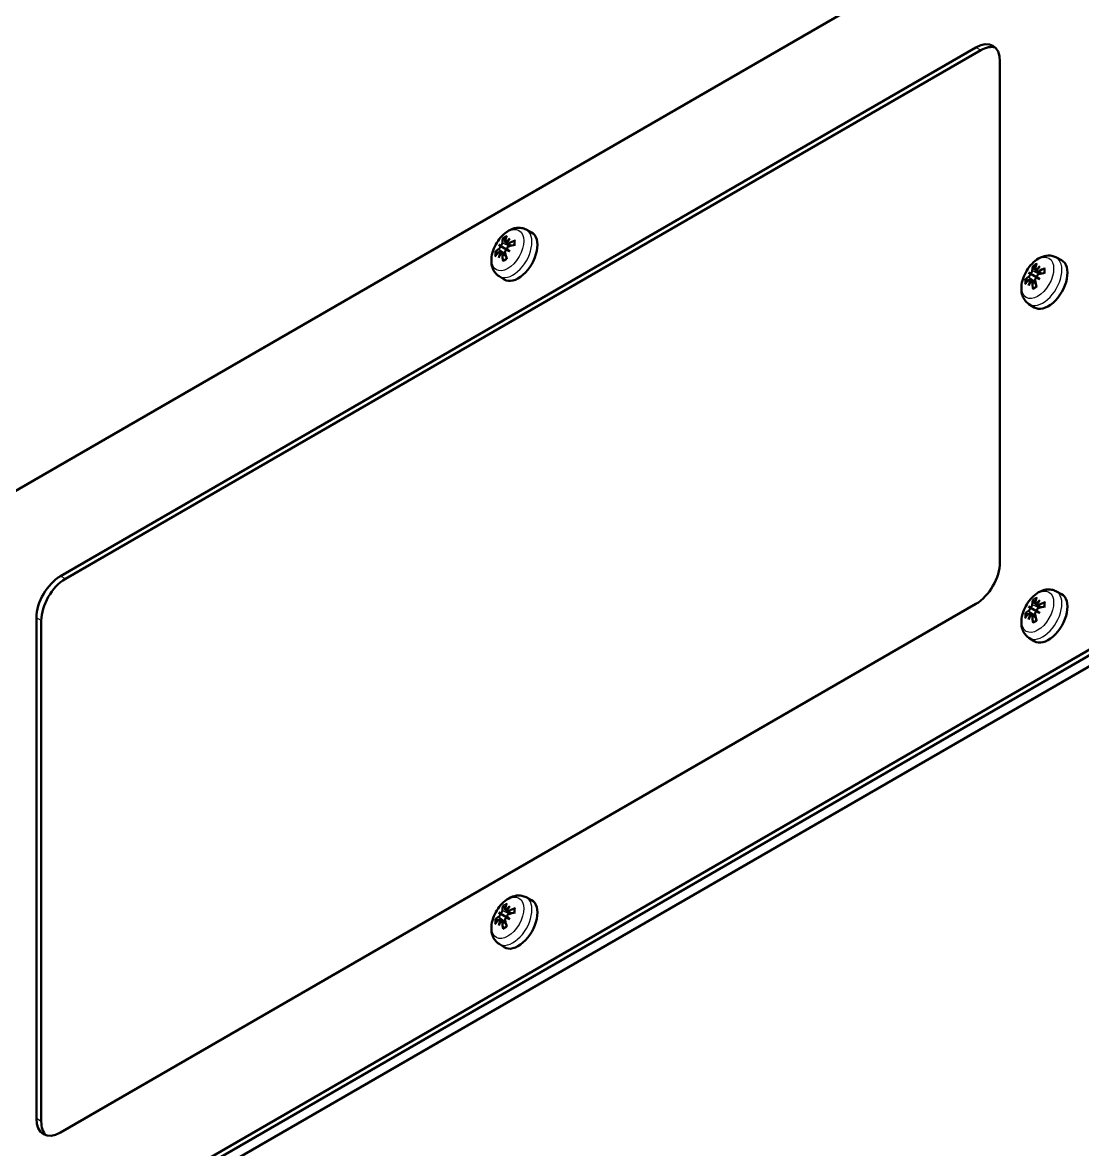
# Model space of a CAD drawing. Header units: millimetres. Extents: x 0 to 4200, y 0 to 2970.
# Drawn here: x 3269.4 to 3425, y 2070.4 to 2235.8 of the extents above; entities that cross this region are included whole.
import ezdxf

# ---------------------------------------------------------------- set-up
doc = ezdxf.new("R2010")
doc.units = ezdxf.units.MM
doc.header["$LTSCALE"] = 10
doc.layers.add('Co ban', color=7, linetype='Continuous', lineweight=50)
doc.layers.add('Lien manh', color=7, linetype='Continuous', lineweight=25, true_color=0x020305)

msp = doc.modelspace()

# ---------------------------------------------------------------- linework, layer by layer
at = {"layer": 'Co ban'}
for p, q in [((2949.75, 1983.09), (3734.64, 2436.24)), ((3734.64, 2321.94), (2949.75, 1868.78)), ((3735.35, 2321.53), (2950.46, 1868.37)), ((3735.35, 2321.53), (2950.46, 1868.37)), ((3736.76, 2320.71), (2951.87, 1867.56)), ((3275.02, 2154.55), (3409.37, 2232.12)), ((3410.08, 2231.71), (3275.73, 2154.15)), ((3412.9, 2230.08), (3412.9, 2156.59)), ((3343.34, 2205.41), (3344.14, 2204.99)), ((3339.33, 2203.16), (3339.88, 2202.84)), ((3339.88, 2202.84), (3340.83, 2202.29)), ((3340.29, 2203.54), (3341.04, 2203)), ((3340.59, 2203.37), (3341.08, 2203.01)), ((3339.48, 2202.13), (3340.32, 2201.75)), ((3339.77, 2201.96), (3340.33, 2201.71)), ((3340.97, 2202.21), (3340.83, 2202.29)), ((3421.12, 2201.33), (3421.93, 2200.91)), ((3418.08, 2199.46), (3418.82, 2198.92)), ((3339.38, 2198.56), (3340.15, 2198.07)), ((3417.11, 2199.07), (3417.66, 2198.76)), ((3417.26, 2198.05), (3418.1, 2197.67)), ((3417.56, 2197.87), (3418.11, 2197.63)), ((3417.66, 2198.76), (3418.61, 2198.21)), ((3418.37, 2199.29), (3418.87, 2198.93)), ((3418.75, 2198.13), (3418.61, 2198.21)), ((3417.16, 2194.47), (3417.93, 2193.99)), ((3421.12, 2152.34), (3421.93, 2151.92)), ((3409.37, 2150.47), (3275.02, 2072.9)), ((3417.11, 2150.08), (3417.66, 2149.77)), ((3417.66, 2149.77), (3418.61, 2149.22)), ((3418.08, 2150.47), (3418.82, 2149.93)), ((3418.37, 2150.3), (3418.87, 2149.94)), ((3271.48, 2074.95), (3271.48, 2148.43)), ((3417.26, 2149.06), (3418.1, 2148.68)), ((3417.56, 2148.88), (3418.11, 2148.64)), ((3418.75, 2149.14), (3418.61, 2149.22)), ((3272.19, 2148.02), (3272.19, 2074.54)), ((3417.16, 2145.48), (3417.93, 2145)), ((3343.34, 2107.43), (3344.14, 2107.01)), ((3339.33, 2105.18), (3339.88, 2104.86)), ((3340.29, 2105.56), (3341.04, 2105.02)), ((3340.59, 2105.39), (3341.08, 2105.03)), ((3339.48, 2104.15), (3340.32, 2103.77)), ((3339.77, 2103.98), (3340.33, 2103.73)), ((3339.88, 2104.86), (3340.83, 2104.31)), ((3340.97, 2104.23), (3340.83, 2104.31)), ((3339.38, 2100.58), (3340.15, 2100.09))]:
    msp.add_line(p, q, dxfattribs=at)
for centre, major_axis, ratio, start_param, end_param in [((3409.37, 2228.04), (2.5, 4.33), 0.57735, 5.497787, 7.068583), ((3410.08, 2227.63), (2.5, 4.33), 0.57735, 0.141897, 0.785398), ((3342.19, 2201.5), (2, 3.46), 0.57735, 3.116897, 6.307881), ((3344.29, 2200), (-2.18, 6.11), 0.589478, 0.562453, 0.732146), ((3344.99, 2200.99), (-5.86, 2.63), 0.158992, 0.343364, 0.460515), ((3344.04, 2199.33), (-5.21, 3.76), 0.158992, 5.82267, 5.939822), ((3338.97, 2203.16), (-1.13, 0.37), 0.034479, 2.123155, 2.509319), ((3339.14, 2203.46), (0.889, -0.797), 0.034479, 0.632274, 1.018438), ((3344.86, 2200.33), (-4.18, 4.96), 0.552577, 0.356756, 0.526449), ((3344.92, 2199.85), (4.1, 4.95), 0.9022, 1.451948, 1.5691), ((3340.08, 2204), (-1.11, 0.66), 0.166378, 2.018975, 2.09969), ((3343.97, 2200.4), (-2.63, -5.86), 0.701688, 4.371008, 4.48816), ((3344.61, 2199.82), (-6.48, -0.2), 0.690116, 5.148823, 5.318516), ((3344.61, 2200.48), (6.49, -0.16), 0.451938, 2.040238, 2.209931), ((3344.54, 2199.78), (-6.39, 1.14), 0.552577, 5.756736, 5.926429), ((3344.54, 2200.44), (6.38, 1.17), 0.589478, 2.409447, 2.57914), ((3344.99, 2199.97), (2.24, 6.02), 0.9022, 1.572493, 1.689644), ((3344.04, 2200.52), (-3.76, -5.21), 0.701688, 4.936618, 5.05377), ((3338.97, 2202.08), (1.13, -0.63), 0.166378, 1.041903, 1.122618), ((3344.86, 2200.25), (3.07, -5.72), 0.690116, 4.106262, 4.275955), ((3344.29, 2199.92), (-3.38, 5.53), 0.451938, 0.931662, 1.101355), ((3340.08, 2202.52), (1.12, -0.36), 0.009309, 0.838135, 1.224299), ((3344.92, 2201.03), (-6.06, 2.14), 0.04152, 0.758456, 0.875608), ((3340.25, 2202.82), (-0.87, 0.789), 0.009309, 1.917294, 2.303458), ((3343.97, 2199.37), (4.88, -4.18), 0.04152, 2.265985, 2.383136), ((3422.64, 2196.25), (-4.18, 4.96), 0.552577, 0.356756, 0.526449), ((3419.98, 2197.42), (2, 3.46), 0.57735, 3.116897, 6.307881), ((3422.07, 2195.92), (-2.18, 6.11), 0.589478, 0.562453, 0.732146), ((3422.7, 2195.76), (4.1, 4.95), 0.9022, 1.451948, 1.5691), ((3417.86, 2199.92), (-1.11, 0.66), 0.166378, 2.018975, 2.09969), ((3421.75, 2196.32), (-2.63, -5.86), 0.701688, 4.371008, 4.48816), ((3422.39, 2195.74), (-6.48, -0.2), 0.690116, 5.148823, 5.318516), ((3422.32, 2195.7), (-6.39, 1.14), 0.552577, 5.756736, 5.926429), ((3422.32, 2196.36), (6.38, 1.17), 0.589478, 2.409447, 2.57914), ((3422.77, 2196.91), (-5.86, 2.63), 0.158992, 0.343364, 0.460515), ((3421.82, 2195.25), (-5.21, 3.76), 0.158992, 5.82267, 5.939822), ((3422.77, 2195.89), (2.24, 6.02), 0.9022, 1.572493, 1.689644), ((3421.82, 2196.44), (-3.76, -5.21), 0.701688, 4.936618, 5.05377), ((3416.75, 2199.08), (-1.13, 0.37), 0.034479, 2.123155, 2.509319), ((3416.75, 2198), (1.13, -0.63), 0.166378, 1.041903, 1.122618), ((3416.93, 2199.38), (0.889, -0.797), 0.034479, 0.632274, 1.018438), ((3422.07, 2195.84), (-3.38, 5.53), 0.451938, 0.931662, 1.101355), ((3417.86, 2198.44), (1.12, -0.36), 0.009309, 0.838135, 1.224299), ((3422.7, 2196.95), (-6.06, 2.14), 0.04152, 0.758456, 0.875608), ((3418.03, 2198.74), (-0.87, 0.789), 0.009309, 1.917294, 2.303458), ((3421.75, 2195.29), (4.88, -4.18), 0.04152, 2.265985, 2.383136), ((3422.39, 2196.39), (6.49, -0.16), 0.451938, 2.040238, 2.209931), ((3422.64, 2196.17), (3.07, -5.72), 0.690116, 4.106262, 4.275955), ((3409.37, 2154.55), (-2.5, -4.33), 0.57735, 0.785398, 2.356194), ((3275.02, 2150.47), (2.5, 4.33), 0.57735, 0.785398, 2.356194), ((3275.73, 2150.06), (-2.5, -4.33), 0.57735, 3.926991, 5.497787), ((3419.98, 2148.43), (2, 3.46), 0.57735, 3.116897, 6.307881), ((3422.07, 2146.93), (-2.18, 6.11), 0.589478, 0.562453, 0.732146), ((3422.77, 2147.92), (-5.86, 2.63), 0.158992, 0.343364, 0.460515), ((3421.82, 2146.26), (-5.21, 3.76), 0.158992, 5.82267, 5.939822), ((3416.75, 2150.09), (-1.13, 0.37), 0.034479, 2.123155, 2.509319), ((3416.93, 2150.39), (0.889, -0.797), 0.034479, 0.632274, 1.018438), ((3422.64, 2147.26), (-4.18, 4.96), 0.552577, 0.356756, 0.526449), ((3422.7, 2146.77), (4.1, 4.95), 0.9022, 1.451948, 1.5691), ((3417.86, 2150.93), (-1.11, 0.66), 0.166378, 2.018975, 2.09969), ((3421.75, 2147.33), (-2.63, -5.86), 0.701688, 4.371008, 4.48816), ((3422.39, 2146.75), (-6.48, -0.2), 0.690116, 5.148823, 5.318516), ((3422.39, 2147.41), (6.49, -0.16), 0.451938, 2.040238, 2.209931), ((3422.32, 2146.71), (-6.39, 1.14), 0.552577, 5.756736, 5.926429), ((3422.32, 2147.37), (6.38, 1.17), 0.589478, 2.409447, 2.57914), ((3422.77, 2146.9), (2.24, 6.02), 0.9022, 1.572493, 1.689644), ((3421.82, 2147.45), (-3.76, -5.21), 0.701688, 4.936618, 5.05377), ((3416.75, 2149.01), (1.13, -0.63), 0.166378, 1.041903, 1.122618), ((3422.64, 2147.18), (3.07, -5.72), 0.690116, 4.106262, 4.275955), ((3422.07, 2146.85), (-3.38, 5.53), 0.451938, 0.931662, 1.101355), ((3417.86, 2149.45), (1.12, -0.36), 0.009309, 0.838135, 1.224299), ((3422.7, 2147.96), (-6.06, 2.14), 0.04152, 0.758456, 0.875608), ((3418.03, 2149.75), (-0.87, 0.789), 0.009309, 1.917294, 2.303458), ((3421.75, 2146.3), (4.88, -4.18), 0.04152, 2.265985, 2.383136), ((3342.19, 2103.52), (2, 3.46), 0.57735, 3.116897, 6.307881), ((3344.99, 2103.01), (-5.86, 2.63), 0.158992, 0.343364, 0.460515), ((3344.04, 2101.35), (-5.21, 3.76), 0.158992, 5.82267, 5.939822), ((3339.14, 2105.48), (0.889, -0.797), 0.034479, 0.632274, 1.018438), ((3344.86, 2102.35), (-4.18, 4.96), 0.552577, 0.356756, 0.526449), ((3344.29, 2102.02), (-2.18, 6.11), 0.589478, 0.562453, 0.732146), ((3344.92, 2101.87), (4.1, 4.95), 0.9022, 1.451948, 1.5691), ((3340.08, 2106.02), (-1.11, 0.66), 0.166378, 2.018975, 2.09969), ((3343.97, 2102.42), (-2.63, -5.86), 0.701688, 4.371008, 4.48816), ((3344.61, 2101.84), (-6.48, -0.2), 0.690116, 5.148823, 5.318516), ((3344.61, 2102.5), (6.49, -0.16), 0.451938, 2.040238, 2.209931), ((3344.54, 2101.8), (-6.39, 1.14), 0.552577, 5.756736, 5.926429), ((3344.54, 2102.46), (6.38, 1.17), 0.589478, 2.409447, 2.57914), ((3344.99, 2101.99), (2.24, 6.02), 0.9022, 1.572493, 1.689644), ((3344.04, 2102.54), (-3.76, -5.21), 0.701688, 4.936618, 5.05377), ((3338.97, 2105.18), (-1.13, 0.37), 0.034479, 2.123155, 2.509319), ((3338.97, 2104.1), (1.13, -0.63), 0.166378, 1.041903, 1.122618), ((3344.86, 2102.27), (3.07, -5.72), 0.690116, 4.106262, 4.275955), ((3344.29, 2101.94), (-3.38, 5.53), 0.451938, 0.931662, 1.101355), ((3340.08, 2104.54), (1.12, -0.36), 0.009309, 0.838135, 1.224299), ((3344.92, 2103.05), (-6.06, 2.14), 0.04152, 0.758456, 0.875608), ((3340.25, 2104.84), (-0.87, 0.789), 0.009309, 1.917294, 2.303458), ((3343.97, 2101.4), (4.88, -4.18), 0.04152, 2.265985, 2.383136), ((3275.02, 2076.99), (-2.5, -4.33), 0.57735, 5.497787, 7.068583), ((3275.73, 2076.58), (-2.5, -4.33), 0.57735, 5.497787, 6.141288)]:
    msp.add_ellipse(centre, major_axis=major_axis, ratio=ratio, start_param=start_param, end_param=end_param, dxfattribs=at)
for points, knots in [([(3339.38, 2198.56), (3339.15, 2198.7), (3338.95, 2198.89), (3338.62, 2199.32), (3338.5, 2199.57), (3338.31, 2200.15), (3338.26, 2200.49), (3338.25, 2201.22), (3338.31, 2201.62), (3338.53, 2202.42), (3338.69, 2202.82), (3339.1, 2203.57), (3339.34, 2203.92), (3339.89, 2204.56), (3340.2, 2204.85), (3340.88, 2205.31), (3341.25, 2205.49), (3342, 2205.67), (3342.37, 2205.7), (3342.94, 2205.58), (3343.15, 2205.51), (3343.34, 2205.41)], [3.951686, 3.951686, 3.951686, 3.951686, 4.16495, 4.16495, 4.402172, 4.402172, 4.701244, 4.701244, 5.067164, 5.067164, 5.444726, 5.444726, 5.817078, 5.817078, 6.192713, 6.192713, 6.5675, 6.5675, 6.874086, 6.874086, 7.043888, 7.043888, 7.043888, 7.043888]), ([(3339.55, 2202.93), (3339.55, 2202.93), (3339.55, 2202.93), (3339.55, 2202.9), (3339.54, 2202.87), (3339.52, 2202.79), (3339.5, 2202.76), (3339.47, 2202.69), (3339.45, 2202.65), (3339.4, 2202.59), (3339.38, 2202.57), (3339.35, 2202.55), (3339.34, 2202.54), (3339.33, 2202.53)], [0.02262944, 0.02262944, 0.02262944, 0.02262944, 0.02319765, 0.02319765, 0.0345489, 0.0345489, 0.04590016, 0.04590016, 0.05733835, 0.05733835, 0.06877655, 0.06877655, 0.07249221, 0.07249221, 0.07249221, 0.07249221]), ([(3339.87, 2203.46), (3339.87, 2203.44), (3339.86, 2203.41), (3339.84, 2203.34), (3339.82, 2203.3), (3339.78, 2203.24), (3339.76, 2203.2), (3339.71, 2203.14), (3339.68, 2203.11), (3339.65, 2203.09), (3339.64, 2203.08), (3339.63, 2203.07)], [0, 0, 0, 0, 0.01151442, 0.01151442, 0.02302884, 0.02302884, 0.0344178, 0.0344178, 0.04580676, 0.04580676, 0.0498478, 0.0498478, 0.0498478, 0.0498478]), ([(3340.07, 2203.99), (3340.05, 2204.01), (3340.04, 2204.02), (3340.02, 2204.05), (3340.01, 2204.07), (3339.99, 2204.1), (3339.99, 2204.12), (3339.98, 2204.15), (3339.98, 2204.17), (3339.99, 2204.18)], [0.05658644, 0.05658644, 0.05658644, 0.05658644, 0.06161587, 0.06161587, 0.06775669, 0.06775669, 0.07390904, 0.07390904, 0.07912293, 0.07912293, 0.07912293, 0.07912293]), ([(3340.46, 2203.55), (3340.46, 2203.55), (3340.46, 2203.55), (3340.43, 2203.54), (3340.4, 2203.53), (3340.34, 2203.52), (3340.32, 2203.53), (3340.28, 2203.55), (3340.27, 2203.56), (3340.25, 2203.61), (3340.25, 2203.63), (3340.26, 2203.67), (3340.26, 2203.68), (3340.26, 2203.69)], [0.02262869, 0.02262869, 0.02262869, 0.02262869, 0.02311382, 0.02311382, 0.03450698, 0.03450698, 0.04590014, 0.04590014, 0.05733833, 0.05733833, 0.06877652, 0.06877652, 0.07249219, 0.07249219, 0.07249219, 0.07249219]), ([(3340.8, 2203.38), (3340.77, 2203.37), (3340.73, 2203.35), (3340.67, 2203.34), (3340.64, 2203.35), (3340.6, 2203.36), (3340.58, 2203.38), (3340.55, 2203.42), (3340.54, 2203.45), (3340.54, 2203.48), (3340.54, 2203.49), (3340.54, 2203.5)], [0, 0, 0, 0, 0.01151442, 0.01151442, 0.02302884, 0.02302884, 0.0344178, 0.0344178, 0.04580676, 0.04580676, 0.0498478, 0.0498478, 0.0498478, 0.0498478]), ([(3340.54, 2202.55), (3340.54, 2202.55), (3340.54, 2202.55), (3340.54, 2202.59), (3340.54, 2202.62), (3340.56, 2202.7), (3340.58, 2202.73), (3340.62, 2202.8), (3340.65, 2202.83), (3340.7, 2202.88), (3340.74, 2202.9), (3340.78, 2202.92), (3340.79, 2202.92), (3340.8, 2202.93)], [0.02262944, 0.02262944, 0.02262944, 0.02262944, 0.02319765, 0.02319765, 0.0345489, 0.0345489, 0.04590016, 0.04590016, 0.05733835, 0.05733835, 0.06877655, 0.06877655, 0.07249221, 0.07249221, 0.07249221, 0.07249221]), ([(3341.65, 2203.67), (3341.65, 2203.68), (3341.65, 2203.68), (3341.65, 2203.7), (3341.65, 2203.71), (3341.67, 2203.74), (3341.68, 2203.76), (3341.71, 2203.77), (3341.72, 2203.78), (3341.74, 2203.79)], [0.05985449, 0.05985449, 0.05985449, 0.05985449, 0.06161587, 0.06161587, 0.06775669, 0.06775669, 0.07390904, 0.07390904, 0.07912293, 0.07912293, 0.07912293, 0.07912293]), ([(3341.65, 2203.67), (3341.65, 2203.64), (3341.66, 2203.6), (3341.67, 2203.53), (3341.67, 2203.5), (3341.67, 2203.42), (3341.67, 2203.39), (3341.67, 2203.31), (3341.67, 2203.27), (3341.66, 2203.2), (3341.66, 2203.17), (3341.65, 2203.15)], [1.3874243, 1.3874243, 1.3874243, 1.3874243, 1.4608322, 1.4608322, 1.53424, 1.53424, 1.6076479, 1.6076479, 1.6810558, 1.6810558, 1.7294084, 1.7294084, 1.7294084, 1.7294084]), ([(3338.77, 2202.08), (3338.78, 2202.08), (3338.79, 2202.09), (3338.82, 2202.1), (3338.84, 2202.11), (3338.88, 2202.11), (3338.9, 2202.11), (3338.94, 2202.11), (3338.96, 2202.1), (3338.97, 2202.1)], [0.01947687, 0.01947687, 0.01947687, 0.01947687, 0.02469076, 0.02469076, 0.03084311, 0.03084311, 0.03698394, 0.03698394, 0.04201336, 0.04201336, 0.04201336, 0.04201336]), ([(3339.33, 2202.08), (3339.35, 2202.1), (3339.38, 2202.12), (3339.43, 2202.14), (3339.45, 2202.14), (3339.49, 2202.12), (3339.51, 2202.11), (3339.53, 2202.07), (3339.54, 2202.04), (3339.55, 2202), (3339.55, 2201.99), (3339.55, 2201.98)], [0, 0, 0, 0, 0.01151442, 0.01151442, 0.02302884, 0.02302884, 0.0344178, 0.0344178, 0.04580676, 0.04580676, 0.0498478, 0.0498478, 0.0498478, 0.0498478]), ([(3339.63, 2201.93), (3339.63, 2201.93), (3339.64, 2201.93), (3339.66, 2201.95), (3339.69, 2201.96), (3339.74, 2201.97), (3339.76, 2201.96), (3339.8, 2201.94), (3339.82, 2201.92), (3339.85, 2201.87), (3339.86, 2201.84), (3339.87, 2201.79), (3339.87, 2201.78), (3339.87, 2201.77)], [0.02262944, 0.02262944, 0.02262944, 0.02262944, 0.02319765, 0.02319765, 0.0345489, 0.0345489, 0.04590016, 0.04590016, 0.05733835, 0.05733835, 0.06877655, 0.06877655, 0.07249221, 0.07249221, 0.07249221, 0.07249221]), ([(3340.5, 2201.15), (3340.48, 2201.13), (3340.46, 2201.11), (3340.4, 2201.08), (3340.37, 2201.05), (3340.3, 2201.01), (3340.27, 2200.99), (3340.2, 2200.96), (3340.17, 2200.94), (3340.11, 2200.91), (3340.07, 2200.9), (3340.04, 2200.89)], [2.9829806, 2.9829806, 2.9829806, 2.9829806, 3.0313332, 3.0313332, 3.1047411, 3.1047411, 3.1781489, 3.1781489, 3.2515568, 3.2515568, 3.3249647, 3.3249647, 3.3249647, 3.3249647]), ([(3340.26, 2202), (3340.25, 2202.03), (3340.25, 2202.07), (3340.26, 2202.14), (3340.27, 2202.18), (3340.3, 2202.25), (3340.32, 2202.29), (3340.37, 2202.35), (3340.4, 2202.38), (3340.44, 2202.4), (3340.45, 2202.41), (3340.46, 2202.41)], [0, 0, 0, 0, 0.01154742, 0.01154742, 0.02309483, 0.02309483, 0.0344508, 0.0344508, 0.04580677, 0.04580677, 0.04984781, 0.04984781, 0.04984781, 0.04984781]), ([(3417.16, 2194.47), (3416.93, 2194.62), (3416.74, 2194.8), (3416.4, 2195.24), (3416.28, 2195.49), (3416.09, 2196.07), (3416.04, 2196.4), (3416.04, 2197.13), (3416.09, 2197.54), (3416.31, 2198.34), (3416.47, 2198.74), (3416.88, 2199.49), (3417.12, 2199.84), (3417.67, 2200.48), (3417.98, 2200.76), (3418.66, 2201.23), (3419.03, 2201.41), (3419.78, 2201.59), (3420.15, 2201.61), (3420.73, 2201.5), (3420.93, 2201.43), (3421.12, 2201.33)], [3.951686, 3.951686, 3.951686, 3.951686, 4.16495, 4.16495, 4.402172, 4.402172, 4.701244, 4.701244, 5.067164, 5.067164, 5.444726, 5.444726, 5.817078, 5.817078, 6.192713, 6.192713, 6.5675, 6.5675, 6.874086, 6.874086, 7.043888, 7.043888, 7.043888, 7.043888]), ([(3339.99, 2200.75), (3339.98, 2200.77), (3339.98, 2200.79), (3339.99, 2200.82), (3339.99, 2200.84), (3340.01, 2200.87), (3340.02, 2200.88), (3340.03, 2200.89), (3340.04, 2200.89), (3340.04, 2200.89)], [0.01947687, 0.01947687, 0.01947687, 0.01947687, 0.02469076, 0.02469076, 0.03084311, 0.03084311, 0.03698394, 0.03698394, 0.03874531, 0.03874531, 0.03874531, 0.03874531]), ([(3417.65, 2199.38), (3417.65, 2199.36), (3417.64, 2199.32), (3417.62, 2199.25), (3417.6, 2199.22), (3417.57, 2199.15), (3417.54, 2199.12), (3417.49, 2199.06), (3417.47, 2199.03), (3417.43, 2199), (3417.42, 2199), (3417.42, 2198.99)], [0, 0, 0, 0, 0.01151442, 0.01151442, 0.02302884, 0.02302884, 0.0344178, 0.0344178, 0.04580676, 0.04580676, 0.0498478, 0.0498478, 0.0498478, 0.0498478]), ([(3417.85, 2199.91), (3417.84, 2199.92), (3417.82, 2199.94), (3417.8, 2199.97), (3417.79, 2199.99), (3417.77, 2200.02), (3417.77, 2200.04), (3417.76, 2200.07), (3417.77, 2200.08), (3417.77, 2200.1)], [0.05658644, 0.05658644, 0.05658644, 0.05658644, 0.06161587, 0.06161587, 0.06775669, 0.06775669, 0.07390904, 0.07390904, 0.07912293, 0.07912293, 0.07912293, 0.07912293]), ([(3418.24, 2199.47), (3418.24, 2199.47), (3418.24, 2199.47), (3418.21, 2199.45), (3418.18, 2199.44), (3418.13, 2199.44), (3418.1, 2199.44), (3418.07, 2199.46), (3418.05, 2199.48), (3418.04, 2199.53), (3418.03, 2199.55), (3418.04, 2199.59), (3418.04, 2199.6), (3418.04, 2199.61)], [0.02262869, 0.02262869, 0.02262869, 0.02262869, 0.02311382, 0.02311382, 0.03450698, 0.03450698, 0.04590014, 0.04590014, 0.05733833, 0.05733833, 0.06877652, 0.06877652, 0.07249219, 0.07249219, 0.07249219, 0.07249219]), ([(3418.58, 2199.3), (3418.55, 2199.28), (3418.52, 2199.27), (3418.45, 2199.26), (3418.43, 2199.26), (3418.38, 2199.28), (3418.36, 2199.3), (3418.33, 2199.34), (3418.32, 2199.36), (3418.32, 2199.4), (3418.32, 2199.41), (3418.32, 2199.42)], [0, 0, 0, 0, 0.01151442, 0.01151442, 0.02302884, 0.02302884, 0.0344178, 0.0344178, 0.04580676, 0.04580676, 0.0498478, 0.0498478, 0.0498478, 0.0498478]), ([(3419.43, 2199.59), (3419.43, 2199.59), (3419.43, 2199.6), (3419.43, 2199.62), (3419.43, 2199.63), (3419.45, 2199.66), (3419.46, 2199.67), (3419.49, 2199.69), (3419.51, 2199.7), (3419.52, 2199.71)], [0.05985449, 0.05985449, 0.05985449, 0.05985449, 0.06161587, 0.06161587, 0.06775669, 0.06775669, 0.07390904, 0.07390904, 0.07912293, 0.07912293, 0.07912293, 0.07912293]), ([(3419.43, 2199.59), (3419.44, 2199.56), (3419.44, 2199.52), (3419.45, 2199.45), (3419.45, 2199.42), (3419.45, 2199.34), (3419.45, 2199.3), (3419.45, 2199.23), (3419.45, 2199.19), (3419.44, 2199.12), (3419.44, 2199.09), (3419.44, 2199.07)], [1.3874243, 1.3874243, 1.3874243, 1.3874243, 1.4608322, 1.4608322, 1.53424, 1.53424, 1.6076479, 1.6076479, 1.6810558, 1.6810558, 1.7294084, 1.7294084, 1.7294084, 1.7294084]), ([(3416.55, 2197.99), (3416.56, 2198), (3416.57, 2198.01), (3416.6, 2198.02), (3416.62, 2198.03), (3416.66, 2198.03), (3416.68, 2198.03), (3416.72, 2198.03), (3416.74, 2198.02), (3416.76, 2198.02)], [0.01947687, 0.01947687, 0.01947687, 0.01947687, 0.02469076, 0.02469076, 0.03084311, 0.03084311, 0.03698394, 0.03698394, 0.04201336, 0.04201336, 0.04201336, 0.04201336]), ([(3417.34, 2198.85), (3417.34, 2198.85), (3417.34, 2198.85), (3417.33, 2198.82), (3417.33, 2198.78), (3417.3, 2198.71), (3417.29, 2198.67), (3417.25, 2198.61), (3417.23, 2198.57), (3417.18, 2198.51), (3417.16, 2198.49), (3417.13, 2198.46), (3417.12, 2198.46), (3417.11, 2198.45)], [0.02262944, 0.02262944, 0.02262944, 0.02262944, 0.02319765, 0.02319765, 0.0345489, 0.0345489, 0.04590016, 0.04590016, 0.05733835, 0.05733835, 0.06877655, 0.06877655, 0.07249221, 0.07249221, 0.07249221, 0.07249221]), ([(3417.11, 2198), (3417.14, 2198.02), (3417.16, 2198.04), (3417.21, 2198.05), (3417.23, 2198.05), (3417.27, 2198.04), (3417.29, 2198.03), (3417.32, 2197.99), (3417.33, 2197.96), (3417.33, 2197.92), (3417.33, 2197.91), (3417.34, 2197.9)], [0, 0, 0, 0, 0.01151442, 0.01151442, 0.02302884, 0.02302884, 0.0344178, 0.0344178, 0.04580676, 0.04580676, 0.0498478, 0.0498478, 0.0498478, 0.0498478]), ([(3417.42, 2197.85), (3417.42, 2197.85), (3417.42, 2197.85), (3417.44, 2197.87), (3417.47, 2197.88), (3417.52, 2197.89), (3417.55, 2197.88), (3417.59, 2197.86), (3417.6, 2197.84), (3417.63, 2197.79), (3417.64, 2197.75), (3417.65, 2197.71), (3417.65, 2197.7), (3417.65, 2197.69)], [0.02262944, 0.02262944, 0.02262944, 0.02262944, 0.02319765, 0.02319765, 0.0345489, 0.0345489, 0.04590016, 0.04590016, 0.05733835, 0.05733835, 0.06877655, 0.06877655, 0.07249221, 0.07249221, 0.07249221, 0.07249221]), ([(3418.04, 2197.92), (3418.04, 2197.95), (3418.03, 2197.98), (3418.04, 2198.06), (3418.05, 2198.1), (3418.08, 2198.17), (3418.11, 2198.21), (3418.15, 2198.27), (3418.18, 2198.29), (3418.22, 2198.32), (3418.23, 2198.32), (3418.24, 2198.33)], [0, 0, 0, 0, 0.01154742, 0.01154742, 0.02309483, 0.02309483, 0.0344508, 0.0344508, 0.04580677, 0.04580677, 0.04984781, 0.04984781, 0.04984781, 0.04984781]), ([(3418.32, 2198.47), (3418.32, 2198.47), (3418.32, 2198.47), (3418.32, 2198.5), (3418.32, 2198.54), (3418.34, 2198.61), (3418.36, 2198.65), (3418.4, 2198.72), (3418.43, 2198.75), (3418.49, 2198.8), (3418.52, 2198.82), (3418.56, 2198.84), (3418.57, 2198.84), (3418.58, 2198.85)], [0.02262944, 0.02262944, 0.02262944, 0.02262944, 0.02319765, 0.02319765, 0.0345489, 0.0345489, 0.04590016, 0.04590016, 0.05733835, 0.05733835, 0.06877655, 0.06877655, 0.07249221, 0.07249221, 0.07249221, 0.07249221]), ([(3417.77, 2196.67), (3417.77, 2196.69), (3417.76, 2196.71), (3417.77, 2196.74), (3417.77, 2196.76), (3417.79, 2196.78), (3417.8, 2196.8), (3417.82, 2196.8), (3417.82, 2196.81), (3417.82, 2196.81)], [0.01947687, 0.01947687, 0.01947687, 0.01947687, 0.02469076, 0.02469076, 0.03084311, 0.03084311, 0.03698394, 0.03698394, 0.03874531, 0.03874531, 0.03874531, 0.03874531]), ([(3418.28, 2197.07), (3418.26, 2197.05), (3418.24, 2197.03), (3418.18, 2196.99), (3418.15, 2196.97), (3418.08, 2196.93), (3418.05, 2196.91), (3417.98, 2196.88), (3417.95, 2196.86), (3417.89, 2196.83), (3417.86, 2196.82), (3417.82, 2196.81)], [2.9829806, 2.9829806, 2.9829806, 2.9829806, 3.0313332, 3.0313332, 3.1047411, 3.1047411, 3.1781489, 3.1781489, 3.2515568, 3.2515568, 3.3249647, 3.3249647, 3.3249647, 3.3249647]), ([(3417.16, 2145.48), (3416.93, 2145.63), (3416.74, 2145.81), (3416.4, 2146.25), (3416.28, 2146.5), (3416.09, 2147.08), (3416.04, 2147.41), (3416.04, 2148.14), (3416.09, 2148.55), (3416.31, 2149.35), (3416.47, 2149.75), (3416.88, 2150.5), (3417.12, 2150.85), (3417.67, 2151.49), (3417.98, 2151.77), (3418.66, 2152.24), (3419.03, 2152.42), (3419.78, 2152.6), (3420.15, 2152.62), (3420.73, 2152.51), (3420.93, 2152.44), (3421.12, 2152.34)], [3.951686, 3.951686, 3.951686, 3.951686, 4.16495, 4.16495, 4.402172, 4.402172, 4.701244, 4.701244, 5.067164, 5.067164, 5.444726, 5.444726, 5.817078, 5.817078, 6.192713, 6.192713, 6.5675, 6.5675, 6.874086, 6.874086, 7.043888, 7.043888, 7.043888, 7.043888]), ([(3417.34, 2149.86), (3417.34, 2149.86), (3417.34, 2149.86), (3417.33, 2149.83), (3417.33, 2149.79), (3417.3, 2149.72), (3417.29, 2149.68), (3417.25, 2149.62), (3417.23, 2149.58), (3417.18, 2149.52), (3417.16, 2149.5), (3417.13, 2149.47), (3417.12, 2149.47), (3417.11, 2149.46)], [0.02262944, 0.02262944, 0.02262944, 0.02262944, 0.02319765, 0.02319765, 0.0345489, 0.0345489, 0.04590016, 0.04590016, 0.05733835, 0.05733835, 0.06877655, 0.06877655, 0.07249221, 0.07249221, 0.07249221, 0.07249221]), ([(3417.65, 2150.39), (3417.65, 2150.37), (3417.64, 2150.33), (3417.62, 2150.27), (3417.6, 2150.23), (3417.57, 2150.16), (3417.54, 2150.13), (3417.49, 2150.07), (3417.47, 2150.04), (3417.43, 2150.01), (3417.42, 2150.01), (3417.42, 2150)], [0, 0, 0, 0, 0.01151442, 0.01151442, 0.02302884, 0.02302884, 0.0344178, 0.0344178, 0.04580676, 0.04580676, 0.0498478, 0.0498478, 0.0498478, 0.0498478]), ([(3417.85, 2150.92), (3417.84, 2150.93), (3417.82, 2150.95), (3417.8, 2150.98), (3417.79, 2151), (3417.77, 2151.03), (3417.77, 2151.05), (3417.76, 2151.08), (3417.77, 2151.09), (3417.77, 2151.11)], [0.05658644, 0.05658644, 0.05658644, 0.05658644, 0.06161587, 0.06161587, 0.06775669, 0.06775669, 0.07390904, 0.07390904, 0.07912293, 0.07912293, 0.07912293, 0.07912293]), ([(3418.24, 2150.48), (3418.24, 2150.48), (3418.24, 2150.48), (3418.21, 2150.46), (3418.18, 2150.45), (3418.13, 2150.45), (3418.1, 2150.45), (3418.07, 2150.47), (3418.05, 2150.49), (3418.04, 2150.54), (3418.03, 2150.56), (3418.04, 2150.6), (3418.04, 2150.61), (3418.04, 2150.62)], [0.02262869, 0.02262869, 0.02262869, 0.02262869, 0.02311382, 0.02311382, 0.03450698, 0.03450698, 0.04590014, 0.04590014, 0.05733833, 0.05733833, 0.06877652, 0.06877652, 0.07249219, 0.07249219, 0.07249219, 0.07249219]), ([(3418.58, 2150.31), (3418.55, 2150.29), (3418.52, 2150.28), (3418.45, 2150.27), (3418.43, 2150.27), (3418.38, 2150.29), (3418.36, 2150.31), (3418.33, 2150.35), (3418.32, 2150.37), (3418.32, 2150.41), (3418.32, 2150.42), (3418.32, 2150.43)], [0, 0, 0, 0, 0.01151442, 0.01151442, 0.02302884, 0.02302884, 0.0344178, 0.0344178, 0.04580676, 0.04580676, 0.0498478, 0.0498478, 0.0498478, 0.0498478]), ([(3418.32, 2149.48), (3418.32, 2149.48), (3418.32, 2149.48), (3418.32, 2149.51), (3418.32, 2149.55), (3418.34, 2149.62), (3418.36, 2149.66), (3418.4, 2149.73), (3418.43, 2149.76), (3418.49, 2149.81), (3418.52, 2149.83), (3418.56, 2149.85), (3418.57, 2149.85), (3418.58, 2149.86)], [0.02262944, 0.02262944, 0.02262944, 0.02262944, 0.02319765, 0.02319765, 0.0345489, 0.0345489, 0.04590016, 0.04590016, 0.05733835, 0.05733835, 0.06877655, 0.06877655, 0.07249221, 0.07249221, 0.07249221, 0.07249221]), ([(3419.43, 2150.6), (3419.43, 2150.6), (3419.43, 2150.61), (3419.43, 2150.63), (3419.43, 2150.64), (3419.45, 2150.67), (3419.46, 2150.68), (3419.49, 2150.7), (3419.51, 2150.71), (3419.52, 2150.72)], [0.05985449, 0.05985449, 0.05985449, 0.05985449, 0.06161587, 0.06161587, 0.06775669, 0.06775669, 0.07390904, 0.07390904, 0.07912293, 0.07912293, 0.07912293, 0.07912293]), ([(3419.43, 2150.6), (3419.44, 2150.57), (3419.44, 2150.53), (3419.45, 2150.46), (3419.45, 2150.43), (3419.45, 2150.35), (3419.45, 2150.31), (3419.45, 2150.24), (3419.45, 2150.2), (3419.44, 2150.13), (3419.44, 2150.1), (3419.44, 2150.08)], [1.3874243, 1.3874243, 1.3874243, 1.3874243, 1.4608322, 1.4608322, 1.53424, 1.53424, 1.6076479, 1.6076479, 1.6810558, 1.6810558, 1.7294084, 1.7294084, 1.7294084, 1.7294084]), ([(3416.55, 2149), (3416.56, 2149.01), (3416.57, 2149.02), (3416.6, 2149.03), (3416.62, 2149.04), (3416.66, 2149.04), (3416.68, 2149.04), (3416.72, 2149.04), (3416.74, 2149.03), (3416.76, 2149.03)], [0.01947687, 0.01947687, 0.01947687, 0.01947687, 0.02469076, 0.02469076, 0.03084311, 0.03084311, 0.03698394, 0.03698394, 0.04201336, 0.04201336, 0.04201336, 0.04201336]), ([(3417.11, 2149.01), (3417.14, 2149.03), (3417.16, 2149.05), (3417.21, 2149.06), (3417.23, 2149.06), (3417.27, 2149.05), (3417.29, 2149.04), (3417.32, 2149), (3417.33, 2148.97), (3417.33, 2148.93), (3417.33, 2148.92), (3417.34, 2148.91)], [0, 0, 0, 0, 0.01151442, 0.01151442, 0.02302884, 0.02302884, 0.0344178, 0.0344178, 0.04580676, 0.04580676, 0.0498478, 0.0498478, 0.0498478, 0.0498478]), ([(3417.42, 2148.86), (3417.42, 2148.86), (3417.42, 2148.86), (3417.44, 2148.88), (3417.47, 2148.89), (3417.52, 2148.9), (3417.55, 2148.89), (3417.59, 2148.87), (3417.6, 2148.85), (3417.63, 2148.8), (3417.64, 2148.77), (3417.65, 2148.72), (3417.65, 2148.71), (3417.65, 2148.7)], [0.02262944, 0.02262944, 0.02262944, 0.02262944, 0.02319765, 0.02319765, 0.0345489, 0.0345489, 0.04590016, 0.04590016, 0.05733835, 0.05733835, 0.06877655, 0.06877655, 0.07249221, 0.07249221, 0.07249221, 0.07249221]), ([(3418.04, 2148.93), (3418.04, 2148.96), (3418.03, 2148.99), (3418.04, 2149.07), (3418.05, 2149.11), (3418.08, 2149.18), (3418.11, 2149.22), (3418.15, 2149.28), (3418.18, 2149.3), (3418.22, 2149.33), (3418.23, 2149.33), (3418.24, 2149.34)], [0, 0, 0, 0, 0.01154742, 0.01154742, 0.02309483, 0.02309483, 0.0344508, 0.0344508, 0.04580677, 0.04580677, 0.04984781, 0.04984781, 0.04984781, 0.04984781]), ([(3417.77, 2147.68), (3417.77, 2147.7), (3417.76, 2147.72), (3417.77, 2147.75), (3417.77, 2147.77), (3417.79, 2147.79), (3417.8, 2147.81), (3417.82, 2147.81), (3417.82, 2147.82), (3417.82, 2147.82)], [0.01947687, 0.01947687, 0.01947687, 0.01947687, 0.02469076, 0.02469076, 0.03084311, 0.03084311, 0.03698394, 0.03698394, 0.03874531, 0.03874531, 0.03874531, 0.03874531]), ([(3418.28, 2148.08), (3418.26, 2148.06), (3418.24, 2148.04), (3418.18, 2148), (3418.15, 2147.98), (3418.08, 2147.94), (3418.05, 2147.92), (3417.98, 2147.89), (3417.95, 2147.87), (3417.89, 2147.84), (3417.86, 2147.83), (3417.82, 2147.82)], [2.9829806, 2.9829806, 2.9829806, 2.9829806, 3.0313332, 3.0313332, 3.1047411, 3.1047411, 3.1781489, 3.1781489, 3.2515568, 3.2515568, 3.3249647, 3.3249647, 3.3249647, 3.3249647]), ([(3339.38, 2100.58), (3339.15, 2100.72), (3338.95, 2100.91), (3338.62, 2101.34), (3338.5, 2101.6), (3338.31, 2102.18), (3338.26, 2102.51), (3338.25, 2103.24), (3338.31, 2103.64), (3338.53, 2104.44), (3338.69, 2104.84), (3339.1, 2105.59), (3339.34, 2105.94), (3339.89, 2106.58), (3340.2, 2106.87), (3340.88, 2107.33), (3341.25, 2107.51), (3342, 2107.69), (3342.37, 2107.72), (3342.94, 2107.6), (3343.15, 2107.53), (3343.34, 2107.43)], [3.951686, 3.951686, 3.951686, 3.951686, 4.16495, 4.16495, 4.402172, 4.402172, 4.701244, 4.701244, 5.067164, 5.067164, 5.444726, 5.444726, 5.817078, 5.817078, 6.192713, 6.192713, 6.5675, 6.5675, 6.874086, 6.874086, 7.043888, 7.043888, 7.043888, 7.043888]), ([(3339.87, 2105.49), (3339.87, 2105.46), (3339.86, 2105.43), (3339.84, 2105.36), (3339.82, 2105.32), (3339.78, 2105.26), (3339.76, 2105.22), (3339.71, 2105.16), (3339.68, 2105.13), (3339.65, 2105.11), (3339.64, 2105.1), (3339.63, 2105.09)], [0, 0, 0, 0, 0.01151442, 0.01151442, 0.02302884, 0.02302884, 0.0344178, 0.0344178, 0.04580676, 0.04580676, 0.0498478, 0.0498478, 0.0498478, 0.0498478]), ([(3340.07, 2106.01), (3340.05, 2106.03), (3340.04, 2106.04), (3340.02, 2106.07), (3340.01, 2106.09), (3339.99, 2106.12), (3339.99, 2106.14), (3339.98, 2106.17), (3339.98, 2106.19), (3339.99, 2106.2)], [0.05658644, 0.05658644, 0.05658644, 0.05658644, 0.06161587, 0.06161587, 0.06775669, 0.06775669, 0.07390904, 0.07390904, 0.07912293, 0.07912293, 0.07912293, 0.07912293]), ([(3340.46, 2105.57), (3340.46, 2105.57), (3340.46, 2105.57), (3340.43, 2105.56), (3340.4, 2105.55), (3340.34, 2105.54), (3340.32, 2105.55), (3340.28, 2105.57), (3340.27, 2105.58), (3340.25, 2105.63), (3340.25, 2105.66), (3340.26, 2105.69), (3340.26, 2105.7), (3340.26, 2105.71)], [0.02262869, 0.02262869, 0.02262869, 0.02262869, 0.02311382, 0.02311382, 0.03450698, 0.03450698, 0.04590014, 0.04590014, 0.05733833, 0.05733833, 0.06877652, 0.06877652, 0.07249219, 0.07249219, 0.07249219, 0.07249219]), ([(3340.8, 2105.4), (3340.77, 2105.39), (3340.73, 2105.37), (3340.67, 2105.37), (3340.64, 2105.37), (3340.6, 2105.38), (3340.58, 2105.4), (3340.55, 2105.44), (3340.54, 2105.47), (3340.54, 2105.5), (3340.54, 2105.51), (3340.54, 2105.53)], [0, 0, 0, 0, 0.01151442, 0.01151442, 0.02302884, 0.02302884, 0.0344178, 0.0344178, 0.04580676, 0.04580676, 0.0498478, 0.0498478, 0.0498478, 0.0498478]), ([(3341.65, 2105.69), (3341.65, 2105.7), (3341.65, 2105.7), (3341.65, 2105.72), (3341.65, 2105.74), (3341.67, 2105.76), (3341.68, 2105.78), (3341.71, 2105.8), (3341.72, 2105.8), (3341.74, 2105.81)], [0.05985449, 0.05985449, 0.05985449, 0.05985449, 0.06161587, 0.06161587, 0.06775669, 0.06775669, 0.07390904, 0.07390904, 0.07912293, 0.07912293, 0.07912293, 0.07912293]), ([(3341.65, 2105.69), (3341.65, 2105.66), (3341.66, 2105.63), (3341.67, 2105.55), (3341.67, 2105.52), (3341.67, 2105.44), (3341.67, 2105.41), (3341.67, 2105.33), (3341.67, 2105.29), (3341.66, 2105.22), (3341.66, 2105.2), (3341.65, 2105.17)], [1.3874243, 1.3874243, 1.3874243, 1.3874243, 1.4608322, 1.4608322, 1.53424, 1.53424, 1.6076479, 1.6076479, 1.6810558, 1.6810558, 1.7294084, 1.7294084, 1.7294084, 1.7294084]), ([(3338.77, 2104.1), (3338.78, 2104.1), (3338.79, 2104.11), (3338.82, 2104.12), (3338.84, 2104.13), (3338.88, 2104.13), (3338.9, 2104.13), (3338.94, 2104.13), (3338.96, 2104.12), (3338.97, 2104.12)], [0.01947687, 0.01947687, 0.01947687, 0.01947687, 0.02469076, 0.02469076, 0.03084311, 0.03084311, 0.03698394, 0.03698394, 0.04201336, 0.04201336, 0.04201336, 0.04201336]), ([(3339.55, 2104.96), (3339.55, 2104.95), (3339.55, 2104.95), (3339.55, 2104.92), (3339.54, 2104.89), (3339.52, 2104.81), (3339.5, 2104.78), (3339.47, 2104.71), (3339.45, 2104.67), (3339.4, 2104.62), (3339.38, 2104.59), (3339.35, 2104.57), (3339.34, 2104.56), (3339.33, 2104.56)], [0.02262944, 0.02262944, 0.02262944, 0.02262944, 0.02319765, 0.02319765, 0.0345489, 0.0345489, 0.04590016, 0.04590016, 0.05733835, 0.05733835, 0.06877655, 0.06877655, 0.07249221, 0.07249221, 0.07249221, 0.07249221]), ([(3339.33, 2104.1), (3339.35, 2104.12), (3339.38, 2104.14), (3339.43, 2104.16), (3339.45, 2104.16), (3339.49, 2104.15), (3339.51, 2104.13), (3339.53, 2104.09), (3339.54, 2104.06), (3339.55, 2104.02), (3339.55, 2104.01), (3339.55, 2104)], [0, 0, 0, 0, 0.01151442, 0.01151442, 0.02302884, 0.02302884, 0.0344178, 0.0344178, 0.04580676, 0.04580676, 0.0498478, 0.0498478, 0.0498478, 0.0498478]), ([(3339.63, 2103.95), (3339.63, 2103.95), (3339.64, 2103.95), (3339.66, 2103.97), (3339.69, 2103.98), (3339.74, 2103.99), (3339.76, 2103.98), (3339.8, 2103.96), (3339.82, 2103.94), (3339.85, 2103.89), (3339.86, 2103.86), (3339.87, 2103.81), (3339.87, 2103.8), (3339.87, 2103.79)], [0.02262944, 0.02262944, 0.02262944, 0.02262944, 0.02319765, 0.02319765, 0.0345489, 0.0345489, 0.04590016, 0.04590016, 0.05733835, 0.05733835, 0.06877655, 0.06877655, 0.07249221, 0.07249221, 0.07249221, 0.07249221]), ([(3340.26, 2104.02), (3340.25, 2104.05), (3340.25, 2104.09), (3340.26, 2104.16), (3340.27, 2104.2), (3340.3, 2104.27), (3340.32, 2104.31), (3340.37, 2104.37), (3340.4, 2104.4), (3340.44, 2104.42), (3340.45, 2104.43), (3340.46, 2104.43)], [0, 0, 0, 0, 0.01154742, 0.01154742, 0.02309483, 0.02309483, 0.0344508, 0.0344508, 0.04580677, 0.04580677, 0.04984781, 0.04984781, 0.04984781, 0.04984781]), ([(3340.54, 2104.57), (3340.54, 2104.57), (3340.54, 2104.57), (3340.54, 2104.61), (3340.54, 2104.64), (3340.56, 2104.72), (3340.58, 2104.75), (3340.62, 2104.82), (3340.65, 2104.85), (3340.7, 2104.9), (3340.74, 2104.92), (3340.78, 2104.94), (3340.79, 2104.95), (3340.8, 2104.95)], [0.02262944, 0.02262944, 0.02262944, 0.02262944, 0.02319765, 0.02319765, 0.0345489, 0.0345489, 0.04590016, 0.04590016, 0.05733835, 0.05733835, 0.06877655, 0.06877655, 0.07249221, 0.07249221, 0.07249221, 0.07249221]), ([(3339.99, 2102.77), (3339.98, 2102.79), (3339.98, 2102.81), (3339.99, 2102.84), (3339.99, 2102.86), (3340.01, 2102.89), (3340.02, 2102.9), (3340.03, 2102.91), (3340.04, 2102.91), (3340.04, 2102.91)], [0.01947687, 0.01947687, 0.01947687, 0.01947687, 0.02469076, 0.02469076, 0.03084311, 0.03084311, 0.03698394, 0.03698394, 0.03874531, 0.03874531, 0.03874531, 0.03874531]), ([(3340.5, 2103.17), (3340.48, 2103.15), (3340.46, 2103.14), (3340.4, 2103.1), (3340.37, 2103.07), (3340.3, 2103.03), (3340.27, 2103.01), (3340.2, 2102.98), (3340.17, 2102.96), (3340.11, 2102.93), (3340.07, 2102.92), (3340.04, 2102.91)], [2.9829806, 2.9829806, 2.9829806, 2.9829806, 3.0313332, 3.0313332, 3.1047411, 3.1047411, 3.1781489, 3.1781489, 3.2515568, 3.2515568, 3.3249647, 3.3249647, 3.3249647, 3.3249647])]:
    msp.add_open_spline(points, degree=3, knots=knots, dxfattribs=at)
for points, weights in [([(3340.07, 2203.99), (3340.18, 2203.89), (3340.29, 2203.79)], [1.00291629593, 1.00586947967, 1.00753429025]), ([(3339.26, 2202.01), (3339.12, 2202.05), (3338.97, 2202.1)], [1.00753429025, 1.00586947967, 1.00291629593]), ([(3417.85, 2199.91), (3417.96, 2199.81), (3418.07, 2199.71)], [1.00291629593, 1.00586947967, 1.00753429025]), ([(3417.04, 2197.93), (3416.9, 2197.97), (3416.76, 2198.02)], [1.00753429025, 1.00586947967, 1.00291629593]), ([(3417.85, 2150.92), (3417.96, 2150.82), (3418.07, 2150.72)], [1.00291629593, 1.00586947967, 1.00753429025]), ([(3417.04, 2148.94), (3416.9, 2148.98), (3416.76, 2149.03)], [1.00753429025, 1.00586947967, 1.00291629593]), ([(3340.07, 2106.01), (3340.18, 2105.91), (3340.29, 2105.81)], [1.00291629593, 1.00586947967, 1.00753429025]), ([(3339.26, 2104.03), (3339.12, 2104.07), (3338.97, 2104.12)], [1.00753429025, 1.00586947967, 1.00291629593])]:
    msp.add_rational_spline(points, weights, degree=2, dxfattribs=at)
at = {"layer": 'Lien manh'}
for p, q in [((3410.08, 2231.71), (3409.37, 2232.12)), ((3339.87, 2203.46), (3340.92, 2202.97)), ((3340.8, 2203.38), (3341.28, 2203.06)), ((3339.33, 2202.53), (3340.29, 2201.87)), ((3339.87, 2201.77), (3340.39, 2201.51)), ((3417.65, 2199.38), (3418.7, 2198.88)), ((3417.11, 2198.45), (3418.07, 2197.79)), ((3418.58, 2199.3), (3419.06, 2198.98)), ((3417.65, 2197.69), (3418.17, 2197.43)), ((3275.73, 2154.15), (3275.02, 2154.55)), ((3417.65, 2150.39), (3418.7, 2149.89)), ((3418.58, 2150.31), (3419.06, 2149.99)), ((3272.19, 2148.02), (3271.48, 2148.43)), ((3417.11, 2149.46), (3418.07, 2148.8)), ((3417.65, 2148.7), (3418.17, 2148.44)), ((3339.87, 2105.49), (3340.92, 2104.99)), ((3340.8, 2105.4), (3341.28, 2105.08)), ((3339.33, 2104.56), (3340.29, 2103.89)), ((3339.87, 2103.79), (3340.39, 2103.53)), ((3272.19, 2074.54), (3271.48, 2074.95))]:
    msp.add_line(p, q, dxfattribs=at)
for centre in [(3340.65, 2202.39), (3418.43, 2198.31), (3418.43, 2149.32), (3340.65, 2104.41)]:
    msp.add_ellipse(centre, major_axis=(-1.66, -2.88), ratio=0.57735, dxfattribs=at)
for centre, major_axis, start_param, end_param in [((3341.41, 2201.96), (-1.98, -3.43), 6.25849, 9.449473), ((3340.26, 2202.62), (-1.07, -1.85), 3.746927, 4.107055), ((3340.32, 2202.59), (0.96, 1.67), 0.709134, 0.968047), ((3340.26, 2202.62), (1.07, 1.85), 5.317723, 5.677851), ((3340.26, 2202.62), (-1.07, -1.85), 5.317723, 5.677851), ((3340.32, 2202.59), (0.96, 1.67), 2.173546, 2.432459), ((3340.26, 2202.62), (1.07, 1.85), 3.746927, 4.107055), ((3419.19, 2197.87), (-1.98, -3.43), 6.25849, 9.449473), ((3418.04, 2198.54), (-1.07, -1.85), 3.746927, 4.107055), ((3418.1, 2198.5), (0.96, 1.67), 0.709134, 0.968047), ((3418.04, 2198.54), (1.07, 1.85), 5.317723, 5.677851), ((3418.04, 2198.54), (-1.07, -1.85), 5.317723, 5.677851), ((3418.1, 2198.5), (0.96, 1.67), 2.173546, 2.432459), ((3418.04, 2198.54), (1.07, 1.85), 3.746927, 4.107055), ((3419.19, 2148.88), (-1.98, -3.43), 6.25849, 9.449473), ((3418.04, 2149.55), (-1.07, -1.85), 3.746927, 4.107055), ((3418.1, 2149.51), (0.96, 1.67), 0.709134, 0.968047), ((3418.04, 2149.55), (1.07, 1.85), 5.317723, 5.677851), ((3418.04, 2149.55), (-1.07, -1.85), 5.317723, 5.677851), ((3418.1, 2149.51), (0.96, 1.67), 2.173546, 2.432459), ((3418.04, 2149.55), (1.07, 1.85), 3.746927, 4.107055), ((3341.41, 2103.98), (-1.98, -3.43), 6.25849, 9.449473), ((3340.26, 2104.64), (-1.07, -1.85), 3.746927, 4.107055), ((3340.32, 2104.61), (0.96, 1.67), 0.709134, 0.968047), ((3340.26, 2104.64), (1.07, 1.85), 5.317723, 5.677851), ((3340.26, 2104.64), (-1.07, -1.85), 5.317723, 5.677851), ((3340.32, 2104.61), (0.96, 1.67), 2.173546, 2.432459), ((3340.26, 2104.64), (1.07, 1.85), 3.746927, 4.107055)]:
    msp.add_ellipse(centre, major_axis=major_axis, ratio=0.57735, start_param=start_param, end_param=end_param, dxfattribs=at)

doc.saveas('drawing.dxf')
